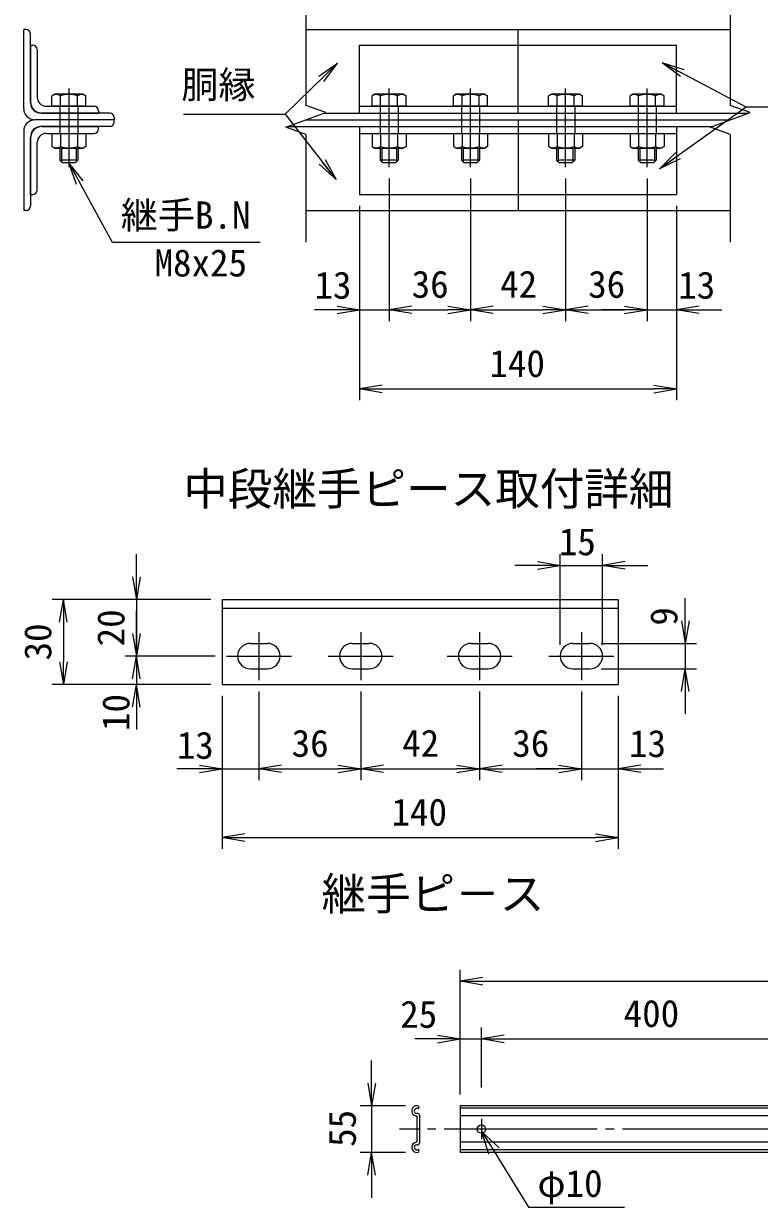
# Model space of a CAD drawing. Units: millimetres, scale not verified, with parts at other scales. Extents: x -4200 to 4200, y -2970 to 2970.
# Drawn here: x 879 to 2179, y -1528 to 564 of the extents above; entities that cross this region are included whole.
import ezdxf
from ezdxf.enums import TextEntityAlignment as Align

# ---------------------------------------------------------------- set-up
doc = ezdxf.new("R2010")
doc.units = ezdxf.units.MM
doc.header["$LTSCALE"] = 15
doc.linetypes.add('LONG_CHAIN', pattern=[21, 18, -1, 1, -1])
doc.linetypes.add('LONG_DASHED2', pattern=[13, 12, -1])
for name, color, linetype, lineweight in [('0-0_D-STR1', 1, 'Continuous', 9), ('0-1_D-BMK', 2, 'LONG_CHAIN', 9), ('0-2_D-STR-DIM', 7, 'Continuous', 9), ('0-6_0', 7, 'Continuous', 9), ('0-7_D-STR-TXT', 7, 'Continuous', 9), ('0-9_D-STR3', 3, 'Continuous', 9)]:
    doc.layers.add(name, color=color, linetype=linetype, lineweight=lineweight)
doc.layers.add('0-8_D-TTL-TXT', color=7, linetype='Continuous')
doc.styles.add('ＭＳ ゴシック', font='')
doc.styles.get('ＭＳ ゴシック').set_extended_font_data('MS Gothic')

# ---------------------------------------------------------------- blocks, each defined once
blk = doc.blocks.new('_Open')
at = {"layer": '0-6_0'}
blk.add_line((-15, 2.5), (0, 0), dxfattribs=at)
blk.add_lwpolyline([(-15, -2.5), (0, 0), (-15, 0)], dxfattribs=at)
blk = doc.blocks.new('MLeader15')
at = {"layer": '0-6_0'}
blk.add_line((1689.34, -1394.68), (1710.28, -1428.76), dxfattribs=at)
for points in [[(1701.15, -1434.37), (1689.34, -1394.68), (1719.41, -1423.15)], [(1710.28, -1428.76), (1771.49, -1528.37), (1934.24, -1528.37), (1941.44, -1528.37)]]:
    blk.add_lwpolyline(points, dxfattribs=at)

msp = doc.modelspace()

# ---------------------------------------------------------------- linework, layer by layer
at = {"layer": '0-0_D-STR1'}
for p, q in [((883.37, 553.85), (879.37, 553.85)), ((879.37, 413.85), (879.37, 553.85)), ((891.37, 423.85), (891.37, 545.85)), ((1378.14, 553.85), (2128.14, 553.85)), ((1753.14, 525.85), (1753.14, 553.85)), ((1753.14, 417.85), (1753.14, 429.85)), ((1031.37, 405.85), (909.37, 405.85)), ((1039.37, 397.85), (1039.37, 393.85)), ((1411.11, 405.85), (2161.11, 405.85)), ((1039.37, 393.85), (899.37, 393.85)), ((1039.37, 393.85), (899.37, 393.85)), ((1031.37, 381.85), (909.37, 381.85)), ((1039.37, 389.85), (1039.37, 393.85)), ((1345.17, 381.85), (2095.17, 381.85)), ((1378.14, 393.85), (2128.14, 393.85)), ((1378.14, 393.85), (2128.14, 393.85)), ((1753.14, 393.85), (1753.14, 381.85)), ((879.37, 373.85), (879.37, 233.85)), ((891.37, 363.85), (891.37, 241.85)), ((1753.14, 261.85), (1753.14, 233.85)), ((883.37, 233.85), (879.37, 233.85)), ((1378.14, 233.85), (2128.14, 233.85))]:
    msp.add_line(p, q, dxfattribs=at)
at = {"layer": '0-0_D-STR1', "color": 4, "linetype": 'LONG_DASHED2'}
for p, q in [((1753.14, 405.85), (1753.14, 525.85)), ((1753.14, 381.85), (1753.14, 261.85))]:
    msp.add_line(p, q, dxfattribs=at)
at = {"layer": '0-0_D-STR1'}
for centre, radius, start, end in [((883.37, 545.85), 8, 0, 90), ((909.37, 423.85), 18, 180, 270), ((899.37, 413.85), 20, 180, 270), ((1031.37, 397.85), 8, 0, 90), ((899.37, 373.85), 20, 90, 180), ((909.37, 363.85), 18, 90, 180), ((1031.37, 389.85), 8, 270, 0), ((883.37, 241.85), 8, 270, 0)]:
    msp.add_arc(centre, radius, start, end, dxfattribs=at)
at = {"layer": '0-1_D-BMK'}
for p, q in [((959.37, 449.47), (959.37, 310.35)), ((1525.14, 310.35), (1525.14, 449.47)), ((1669.14, 310.35), (1669.14, 449.47)), ((1837.14, 310.35), (1837.14, 449.47)), ((1981.14, 310.35), (1981.14, 449.47)), ((1295.03, -511.52), (1295.03, -596.52)), ((1475.03, -511.52), (1475.03, -596.52)), ((1685.03, -511.52), (1685.03, -596.52)), ((1865.03, -511.52), (1865.03, -596.52)), ((1237.53, -554.02), (1352.53, -554.02)), ((1417.53, -554.02), (1532.53, -554.02)), ((1627.53, -554.02), (1742.53, -554.02)), ((1807.53, -554.02), (1922.53, -554.02)), ((1688.24, -1372.05), (1688.24, -1408.05)), ((3782.77, -1390.05), (1543.59, -1390.05))]:
    msp.add_line(p, q, dxfattribs=at)
at = {"layer": '0-2_D-STR-DIM'}
for p, q in [((1378.14, 609.78), (1378.14, 419.5)), ((2128.14, 609.78), (2128.14, 419.5)), ((1413.38, 406.67), (1378.14, 419.5)), ((1342.91, 381.02), (1413.38, 406.67)), ((1378.14, 368.19), (1342.91, 381.02)), ((1378.14, 368.19), (1378.14, 177.91)), ((2128.14, 368.19), (2128.14, 177.91)), ((1525.14, 290.35), (1525.14, 38.13)), ((1525.14, 290.35), (1525.14, 38.13)), ((1669.14, 290.35), (1669.14, 38.13)), ((1669.14, 290.35), (1669.14, 38.13)), ((1837.14, 290.35), (1837.14, 38.13)), ((1837.14, 290.35), (1837.14, 38.13)), ((1981.14, 290.35), (1981.14, 38.13)), ((1981.14, 290.35), (1981.14, 38.13)), ((1473.14, 241.85), (1473.14, 38.13)), ((1473.14, 241.85), (1473.14, -101.87)), ((2033.14, 241.85), (2033.14, 38.13)), ((2033.14, 241.85), (2033.14, -101.87)), ((1433.14, 58.13), (1393.14, 58.13)), ((1473.14, 58.13), (1525.14, 58.13)), ((1565.14, 58.13), (1605.14, 58.13)), ((1565.14, 58.13), (1629.14, 58.13)), ((1709.14, 58.13), (1797.14, 58.13)), ((1877.14, 58.13), (1941.14, 58.13)), ((1941.14, 58.13), (1901.14, 58.13)), ((1981.14, 58.13), (2033.14, 58.13)), ((2073.14, 58.13), (2113.14, 58.13)), ((1513.14, -81.87), (1993.14, -81.87)), ((1078.6, -414.02), (1078.6, -374.02)), ((1827.53, -534.02), (1827.53, -373.59)), ((1902.53, -534.02), (1902.53, -373.59)), ((1787.53, -393.59), (1747.53, -393.59)), ((1827.53, -393.59), (1902.53, -393.59)), ((1942.53, -393.59), (1982.53, -393.59)), ((1210.03, -454.02), (929.48, -454.02)), ((1210.03, -454.02), (1058.6, -454.02)), ((1078.6, -454.02), (1078.6, -554.02)), ((2048.5, -491.52), (2048.5, -451.52)), ((1078.6, -514.02), (1078.6, -474.02)), ((949.48, -494.02), (949.48, -564.02)), ((1900.03, -531.52), (2068.5, -531.52)), ((2048.5, -531.52), (2048.5, -576.52)), ((1217.53, -554.02), (1058.6, -554.02)), ((1217.53, -554.02), (1058.6, -554.02)), ((1078.6, -554.02), (1078.6, -604.02)), ((1900.03, -576.52), (2068.5, -576.52)), ((1210.03, -604.02), (929.48, -604.02)), ((1210.03, -604.02), (1058.6, -604.02)), ((1078.6, -594.02), (1078.6, -634.02)), ((1230.03, -624.02), (1230.03, -773.19)), ((1230.03, -624.02), (1230.03, -894.86)), ((1295.03, -616.52), (1295.03, -773.19)), ((1295.03, -616.52), (1295.03, -773.19)), ((1475.03, -616.52), (1475.03, -773.19)), ((1475.03, -616.52), (1475.03, -773.19)), ((1685.03, -616.52), (1685.03, -773.19)), ((1685.03, -616.52), (1685.03, -773.19)), ((1865.03, -616.52), (1865.03, -773.19)), ((1865.03, -616.52), (1865.03, -773.19)), ((1930.03, -624.02), (1930.03, -773.19)), ((1930.03, -624.02), (1930.03, -894.86)), ((2048.5, -616.52), (2048.5, -656.52)), ((1078.6, -644.02), (1078.6, -684.02)), ((1190.03, -753.19), (1150.03, -753.19)), ((1230.03, -753.19), (1295.03, -753.19)), ((1335.03, -753.19), (1375.03, -753.19)), ((1335.03, -753.19), (1435.03, -753.19)), ((1515.03, -753.19), (1645.03, -753.19)), ((1725.03, -753.19), (1825.03, -753.19)), ((1825.03, -753.19), (1785.03, -753.19)), ((1865.03, -753.19), (1930.03, -753.19)), ((1970.03, -753.19), (2010.03, -753.19)), ((1270.03, -874.86), (1890.03, -874.86)), ((1650.74, -1328.8), (1650.74, -1108.76)), ((1690.74, -1128.76), (3710.74, -1128.76)), ((1650.74, -1298.8), (1650.74, -1210.74)), ((1688.24, -1316.83), (1688.24, -1210.74)), ((1688.24, -1316.83), (1688.24, -1210.74)), ((1610.74, -1230.74), (1570.74, -1230.74)), ((1650.74, -1230.74), (1688.24, -1230.74)), ((1728.24, -1230.74), (1768.24, -1230.74)), ((1728.24, -1230.74), (2248.24, -1230.74)), ((1494.2, -1308.8), (1494.2, -1268.8)), ((1554.14, -1348.8), (1474.2, -1348.8)), ((1494.2, -1348.8), (1494.2, -1431.3)), ((1554.14, -1431.3), (1474.2, -1431.3)), ((1494.2, -1471.3), (1494.2, -1511.3))]:
    msp.add_line(p, q, dxfattribs=at)
msp.add_lwpolyline([(2128.14, 368.19), (2092.91, 381.02), (2163.38, 406.67), (2128.14, 419.5)], dxfattribs=at)
at = {"layer": '0-7_D-STR-TXT'}
for points in [[(1161.62, 403.67), (1341.22, 403.67), (1432.58, 492.96)], [(2527.24, 416.55), (2156.01, 416.55), (2009.62, 494)], [(1161.62, 403.67), (1341.22, 403.67), (1430.45, 289.77)], [(2527.24, 416.55), (2156.01, 416.55), (2004.93, 308.57)], [(1297.24, 176.81), (1036.25, 176.81), (960.33, 316.09)]]:
    msp.add_lwpolyline(points, dxfattribs=at)
at = {"layer": '0-9_D-STR3'}
for p, q in [((891.37, 525.85), (891.37, 425.85)), ((891.37, 525.85), (895.37, 525.85)), ((1473.14, 525.85), (2033.14, 525.85)), ((1473.14, 405.85), (1473.14, 525.85)), ((2033.14, 405.85), (2033.14, 525.85)), ((903.37, 517.85), (903.37, 433.85)), ((934.17, 439.05), (929.35, 436.26)), ((929.35, 417.85), (929.35, 436.26)), ((984.57, 439.05), (934.17, 439.05)), ((944.36, 417.85), (944.36, 436.26)), ((974.38, 417.85), (974.38, 436.26)), ((984.57, 439.05), (989.39, 436.26)), ((989.39, 417.85), (989.39, 436.26)), ((1499.94, 439.05), (1495.12, 436.26)), ((1495.12, 417.85), (1495.12, 436.26)), ((1550.34, 439.05), (1499.94, 439.05)), ((1510.13, 417.85), (1510.13, 436.26)), ((1540.15, 417.85), (1540.15, 436.26)), ((1550.34, 439.05), (1555.17, 436.26)), ((1555.17, 417.85), (1555.17, 436.26)), ((1643.94, 439.05), (1639.12, 436.26)), ((1639.12, 417.85), (1639.12, 436.26)), ((1694.34, 439.05), (1643.94, 439.05)), ((1654.13, 417.85), (1654.13, 436.26)), ((1684.15, 417.85), (1684.15, 436.26)), ((1694.34, 439.05), (1699.17, 436.26)), ((1699.17, 417.85), (1699.17, 436.26)), ((1811.94, 439.05), (1807.12, 436.26)), ((1807.12, 417.85), (1807.12, 436.26)), ((1862.34, 439.05), (1811.94, 439.05)), ((1822.13, 417.85), (1822.13, 436.26)), ((1852.15, 417.85), (1852.15, 436.26)), ((1862.34, 439.05), (1867.17, 436.26)), ((1867.17, 417.85), (1867.17, 436.26)), ((1955.94, 439.05), (1951.12, 436.26)), ((1951.12, 417.85), (1951.12, 436.26)), ((2006.34, 439.05), (1955.94, 439.05)), ((1966.13, 417.85), (1966.13, 436.26)), ((1996.15, 417.85), (1996.15, 436.26)), ((2006.34, 439.05), (2011.17, 436.26)), ((2011.17, 417.85), (2011.17, 436.26)), ((911.37, 405.85), (1011.37, 405.85)), ((919.37, 417.85), (1003.37, 417.85)), ((989.39, 417.85), (929.35, 417.85)), ((943.37, 417.85), (943.37, 369.85)), ((975.37, 417.85), (975.37, 369.85)), ((1011.37, 409.85), (1011.37, 405.85)), ((1473.14, 417.85), (2033.14, 417.85)), ((1473.14, 405.85), (2033.14, 405.85)), ((1555.17, 417.85), (1495.12, 417.85)), ((1509.14, 417.85), (1509.14, 369.85)), ((1541.14, 417.85), (1541.14, 369.85)), ((1699.17, 417.85), (1639.12, 417.85)), ((1653.14, 417.85), (1653.14, 369.85)), ((1685.14, 417.85), (1685.14, 369.85)), ((1867.17, 417.85), (1807.12, 417.85)), ((1821.14, 417.85), (1821.14, 369.85)), ((1853.14, 417.85), (1853.14, 369.85)), ((2011.17, 417.85), (1951.12, 417.85)), ((1965.14, 417.85), (1965.14, 369.85)), ((1997.14, 417.85), (1997.14, 369.85)), ((911.37, 381.85), (1011.37, 381.85)), ((1011.37, 377.85), (1011.37, 381.85)), ((1473.14, 381.85), (1473.14, 261.85)), ((1473.14, 381.85), (2033.14, 381.85)), ((2033.14, 381.85), (2033.14, 261.85)), ((891.37, 261.85), (891.37, 361.85)), ((919.37, 369.85), (1003.37, 369.85)), ((929.35, 369.85), (929.35, 346.74)), ((929.35, 369.85), (989.39, 369.85)), ((944.36, 369.85), (944.36, 346.74)), ((974.38, 369.85), (974.38, 346.74)), ((989.39, 369.85), (989.39, 346.74)), ((1473.14, 369.85), (2033.14, 369.85)), ((1495.12, 369.85), (1495.12, 346.74)), ((1495.12, 369.85), (1555.17, 369.85)), ((1510.13, 369.85), (1510.13, 346.74)), ((1540.15, 369.85), (1540.15, 346.74)), ((1555.17, 369.85), (1555.17, 346.74)), ((1639.12, 369.85), (1639.12, 346.74)), ((1639.12, 369.85), (1699.17, 369.85)), ((1654.13, 369.85), (1654.13, 346.74)), ((1684.15, 369.85), (1684.15, 346.74)), ((1699.17, 369.85), (1699.17, 346.74)), ((1807.12, 369.85), (1807.12, 346.74)), ((1807.12, 369.85), (1867.17, 369.85)), ((1822.13, 369.85), (1822.13, 346.74)), ((1852.15, 369.85), (1852.15, 346.74)), ((1867.17, 369.85), (1867.17, 346.74)), ((1951.12, 369.85), (1951.12, 346.74)), ((1951.12, 369.85), (2011.17, 369.85)), ((1966.13, 369.85), (1966.13, 346.74)), ((1996.15, 369.85), (1996.15, 346.74)), ((2011.17, 369.85), (2011.17, 346.74)), ((903.37, 269.85), (903.37, 353.85)), ((929.35, 346.74), (934.37, 343.85)), ((934.37, 343.85), (984.37, 343.85)), ((943.37, 343.85), (943.37, 322.65)), ((946.37, 343.85), (946.37, 319.65)), ((972.37, 343.85), (972.37, 319.65)), ((975.37, 343.85), (975.37, 322.65)), ((989.39, 346.74), (984.37, 343.85)), ((1495.12, 346.74), (1500.14, 343.85)), ((1500.14, 343.85), (1550.14, 343.85)), ((1509.14, 343.85), (1509.14, 322.65)), ((1512.14, 343.85), (1512.14, 319.65)), ((1538.14, 343.85), (1538.14, 319.65)), ((1541.14, 343.85), (1541.14, 322.65)), ((1555.17, 346.74), (1550.14, 343.85)), ((1639.12, 346.74), (1644.14, 343.85)), ((1644.14, 343.85), (1694.14, 343.85)), ((1653.14, 343.85), (1653.14, 322.65)), ((1656.14, 343.85), (1656.14, 319.65)), ((1682.14, 343.85), (1682.14, 319.65)), ((1685.14, 343.85), (1685.14, 322.65)), ((1699.17, 346.74), (1694.14, 343.85)), ((1807.12, 346.74), (1812.14, 343.85)), ((1812.14, 343.85), (1862.14, 343.85)), ((1821.14, 343.85), (1821.14, 322.65)), ((1824.14, 343.85), (1824.14, 319.65)), ((1850.14, 343.85), (1850.14, 319.65)), ((1853.14, 343.85), (1853.14, 322.65)), ((1867.17, 346.74), (1862.14, 343.85)), ((1951.12, 346.74), (1956.14, 343.85)), ((1956.14, 343.85), (2006.14, 343.85)), ((1965.14, 343.85), (1965.14, 322.65)), ((1968.14, 343.85), (1968.14, 319.65)), ((1994.14, 343.85), (1994.14, 319.65)), ((1997.14, 343.85), (1997.14, 322.65)), ((2011.17, 346.74), (2006.14, 343.85)), ((943.37, 322.65), (948.17, 317.85)), ((975.37, 322.65), (943.37, 322.65)), ((970.57, 317.85), (948.17, 317.85)), ((975.37, 322.65), (970.57, 317.85)), ((1509.14, 322.65), (1513.94, 317.85)), ((1541.14, 322.65), (1509.14, 322.65)), ((1536.34, 317.85), (1513.94, 317.85)), ((1541.14, 322.65), (1536.34, 317.85)), ((1653.14, 322.65), (1657.94, 317.85)), ((1685.14, 322.65), (1653.14, 322.65)), ((1680.34, 317.85), (1657.94, 317.85)), ((1685.14, 322.65), (1680.34, 317.85)), ((1821.14, 322.65), (1825.94, 317.85)), ((1853.14, 322.65), (1821.14, 322.65)), ((1848.34, 317.85), (1825.94, 317.85)), ((1853.14, 322.65), (1848.34, 317.85)), ((1965.14, 322.65), (1969.94, 317.85)), ((1997.14, 322.65), (1965.14, 322.65)), ((1992.34, 317.85), (1969.94, 317.85)), ((1997.14, 322.65), (1992.34, 317.85)), ((891.37, 261.85), (895.37, 261.85)), ((1473.14, 261.85), (2033.14, 261.85)), ((1230.03, -454.02), (1930.03, -454.02)), ((1230.03, -454.02), (1230.03, -604.02)), ((1930.03, -454.02), (1930.03, -604.02)), ((1230.03, -469.02), (1930.03, -469.02)), ((1280.03, -531.52), (1310.03, -531.52)), ((1460.03, -531.52), (1490.03, -531.52)), ((1670.03, -531.52), (1700.03, -531.52)), ((1850.03, -531.52), (1880.03, -531.52)), ((1280.03, -576.52), (1310.03, -576.52)), ((1460.03, -576.52), (1490.03, -576.52)), ((1670.03, -576.52), (1700.03, -576.52)), ((1850.03, -576.52), (1880.03, -576.52)), ((1230.03, -604.02), (1930.03, -604.02)), ((1577.14, -1349.31), (1577.14, -1354.45)), ((3750.74, -1348.8), (1650.74, -1348.8)), ((1650.74, -1348.8), (1650.74, -1431.3)), ((3750.74, -1353.3), (1650.74, -1353.3)), ((1574.14, -1366.8), (1574.14, -1413.3)), ((1578.64, -1365.15), (1578.64, -1414.95)), ((3750.74, -1366.8), (1650.74, -1366.8)), ((3750.74, -1413.3), (1650.74, -1413.3)), ((1577.14, -1425.65), (1577.14, -1430.78)), ((3750.74, -1426.8), (1650.74, -1426.8)), ((3750.74, -1431.3), (1650.74, -1431.3))]:
    msp.add_line(p, q, dxfattribs=at)
msp.add_circle((1688.24, -1390.05), 7.5, dxfattribs=at)
for centre, radius, start, end in [((895.37, 517.85), 8, 0, 90), ((911.37, 425.85), 20, 180, 270), ((919.37, 433.85), 16, 180, 270), ((936.85, 425.29), 13.29, 55.61585, 124.38415), ((959.37, 388.91), 49.68, 72.4121, 107.5879), ((981.88, 425.29), 13.29, 55.61585, 124.38415), ((1502.63, 425.29), 13.29, 55.61585, 124.38415), ((1525.14, 388.91), 49.68, 72.4121, 107.5879), ((1547.66, 425.29), 13.29, 55.61585, 124.38415), ((1646.63, 425.29), 13.29, 55.61585, 124.38415), ((1669.14, 388.91), 49.68, 72.4121, 107.5879), ((1691.66, 425.29), 13.29, 55.61585, 124.38415), ((1814.63, 425.29), 13.29, 55.61585, 124.38415), ((1837.14, 388.91), 49.68, 72.4121, 107.5879), ((1859.66, 425.29), 13.29, 55.61585, 124.38415), ((1958.63, 425.29), 13.29, 55.61585, 124.38415), ((1981.14, 388.91), 49.68, 72.4121, 107.5879), ((2003.66, 425.29), 13.29, 55.61585, 124.38415), ((1003.37, 409.85), 8, 0, 90), ((911.37, 361.85), 20, 90, 180), ((1003.37, 377.85), 8, 270, 0), ((919.37, 353.85), 16, 90, 180), ((936.85, 357.71), 13.29, 235.61585, 304.38416), ((959.37, 394.1), 49.68, 252.4121, 287.5879), ((981.88, 357.71), 13.29, 235.61586, 304.38414), ((1502.63, 357.71), 13.29, 235.61585, 304.38416), ((1525.14, 394.1), 49.68, 252.4121, 287.5879), ((1547.66, 357.71), 13.29, 235.61586, 304.38414), ((1646.63, 357.71), 13.29, 235.61585, 304.38416), ((1669.14, 394.1), 49.68, 252.4121, 287.5879), ((1691.66, 357.71), 13.29, 235.61586, 304.38414), ((1814.63, 357.71), 13.29, 235.61585, 304.38416), ((1837.14, 394.1), 49.68, 252.4121, 287.5879), ((1859.66, 357.71), 13.29, 235.61586, 304.38414), ((1958.63, 357.71), 13.29, 235.61585, 304.38416), ((1981.14, 394.1), 49.68, 252.4121, 287.5879), ((2003.66, 357.71), 13.29, 235.61586, 304.38414), ((895.37, 269.85), 8, 270, 0), ((1280.03, -554.02), 22.5, 90, 270), ((1310.03, -554.02), 22.5, 270, 90), ((1460.03, -554.02), 22.5, 90, 270), ((1490.03, -554.02), 22.5, 270, 90), ((1670.03, -554.02), 22.5, 90, 270), ((1700.03, -554.02), 22.5, 270, 90), ((1850.03, -554.02), 22.5, 90, 270), ((1880.03, -554.02), 22.5, 270, 90), ((1574.14, -1357.8), 9, 70.52902, 270), ((1574.14, -1357.8), 4.5, 48.19001, 281.53799), ((1575.64, -1365.15), 3, 0, 101.53718), ((1574.14, -1422.3), 9, 90.00069, 289.47168), ((1574.14, -1422.3), 4.5, 78.46349, 311.81106), ((1575.64, -1414.95), 3, 258.46283, 0.00055)]:
    msp.add_arc(centre, radius, start, end, dxfattribs=at)

# ---------------------------------------------------------------- block references
at = {"layer": '0-2_D-STR-DIM', "xscale": 2.666667, "yscale": 2.666667}
for p in [(1473.14, 58.13), (1669.14, 58.13), (1837.14, 58.13), (1981.14, 58.13), (1981.14, 58.13), (2033.14, -81.87), (1827.53, -393.59), (1230.03, -753.19), (1475.03, -753.19), (1685.03, -753.19), (1865.03, -753.19), (1865.03, -753.19), (1930.03, -874.86), (1650.74, -1230.74)]:
    msp.add_blockref('_Open', p, dxfattribs=at)
for p, rotation in [((1525.14, 58.13), 180), ((1525.14, 58.13), 180), ((1669.14, 58.13), 180), ((1837.14, 58.13), 180), ((2033.14, 58.13), 180), ((1473.14, -81.87), 180), ((1902.53, -393.59), 180), ((1078.6, -454.02), 270), ((949.48, -454.02), 90), ((2048.5, -531.52), 270), ((1078.6, -554.02), 270), ((949.48, -604.02), 270), ((1078.6, -554.02), 90), ((2048.5, -576.52), 90), ((1078.6, -604.02), 90), ((1295.03, -753.19), 180), ((1295.03, -753.19), 180), ((1475.03, -753.19), 180), ((1685.03, -753.19), 180), ((1930.03, -753.19), 180), ((1230.03, -874.86), 180), ((1650.74, -1128.76), 180), ((1688.24, -1230.74), 180), ((1688.24, -1230.74), 180), ((1494.2, -1348.8), 270), ((1494.2, -1431.3), 90)]:
    msp.add_blockref('_Open', p, dxfattribs=dict(at, rotation=rotation))
at = {"layer": '0-6_0'}
msp.add_blockref('MLeader15', (0, 0), dxfattribs=at)
at = {"layer": '0-7_D-STR-TXT', "xscale": 2.666667, "yscale": 2.666667}
for p, rotation in [((1434.01, 494.36), 44.34627), ((2007.86, 494.94), 152.116), ((2003.31, 307.41), 215.55198), ((959.37, 317.85), 118.5964), ((1431.69, 288.19), 308.07724)]:
    msp.add_blockref('_Open', p, dxfattribs=dict(at, rotation=rotation))

# ---------------------------------------------------------------- texts
at = {"layer": '0-2_D-STR-DIM', "style": 'ＭＳ ゴシック'}
for s, p in [('36', (1565.04, 64.88)), ('42', (1721.42, 64.88)), ('36', (1877.04, 64.88)), ('13', (1393.23, 63.32)), ('13', (2036.15, 63.32)), ('140', (1702.49, -75.12)), ('15', (1825.12, -390.16)), ('13', (1149.94, -749.99)), ('36', (1352.93, -746.45)), ('42', (1548.3, -746.45)), ('36', (1742.93, -746.45)), ('13', (1949.24, -746.93)), ('140', (1529.38, -868.11)), ('25', (1544.75, -1225.49)), ('400', (1939.74, -1223.99))]:
    msp.add_text(s, height=48.06, dxfattribs=at).set_placement(p, align=Align.BOTTOM_LEFT)
for s, p in [('20', (1071.86, -536.77)), ('9', (2049.11, -500.21)), ('30', (942.73, -561.65)), ('10', (1080.71, -686.41)), ('55', (1480.75, -1421.54))]:
    msp.add_text(s, height=48.06, rotation=90, dxfattribs=at).set_placement(p, align=Align.BOTTOM_LEFT)
at = {"layer": '0-7_D-STR-TXT', "style": 'ＭＳ ゴシック'}
for s, p in [('胴縁', (1158.06, 417.65)), ('継手B.N', (1050.97, 187.14)), ('M8x25', (1110.6, 102.65)), ('φ10', (1787.37, -1524.39))]:
    msp.add_text(s, height=48.06, dxfattribs=at).set_placement(p, align=Align.BOTTOM_LEFT)
at = {"layer": '0-8_D-TTL-TXT', "style": 'ＭＳ ゴシック'}
for s, p in [('中段継手ピース取付詳細', (1161.37, -304.48)), ('継手ピ－ス', (1405.71, -1020.24))]:
    msp.add_text(s, height=57.73, dxfattribs=at).set_placement(p, align=Align.BOTTOM_LEFT)

doc.saveas('drawing.dxf')
